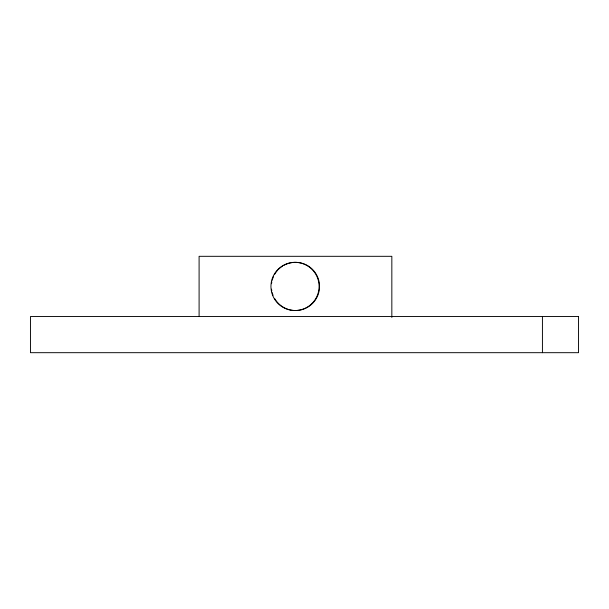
<?xml version="1.0" encoding="UTF-8"?>
<svg xmlns="http://www.w3.org/2000/svg" width="609" height="609" viewBox="0 0 609 609"><rect width="100%" height="100%" fill="white"/><g stroke="black" fill="none" stroke-linecap="round" stroke-linejoin="round"><path stroke-width="0.91" d="M542.429 316.543L542.429 352.687M391.838 317.449L391.838 256.313L199.097 256.313L199.097 316.543M283.421 265.57A24.094 24.078 -90 0 1 316.322 274.385A24.094 24.078 -90 0 1 307.507 307.294A24.094 24.078 -90 0 1 274.613 298.479M273.045 295.228A24.094 24.078 -90 0 1 272.208 292.663M271.804 290.919A24.094 24.078 -90 0 1 271.538 289.123M271.538 283.733A24.094 24.078 -90 0 1 271.804 281.944M272.208 280.193A24.094 24.078 -90 0 1 273.395 276.791M274.613 274.385A24.094 24.078 -90 0 1 277.818 270.038M278.435 269.391A24.094 24.078 -90 0 1 282.66 266.026M578.55 316.543L30.45 316.543L30.45 352.687L578.55 352.687L578.55 316.543M312.044 303.465A24.094 24.078 -90 0 0 301.249 263.157A24.094 24.078 -90 0 0 271.759 292.663A24.094 24.078 -90 0 0 312.044 303.465"/></g></svg>
